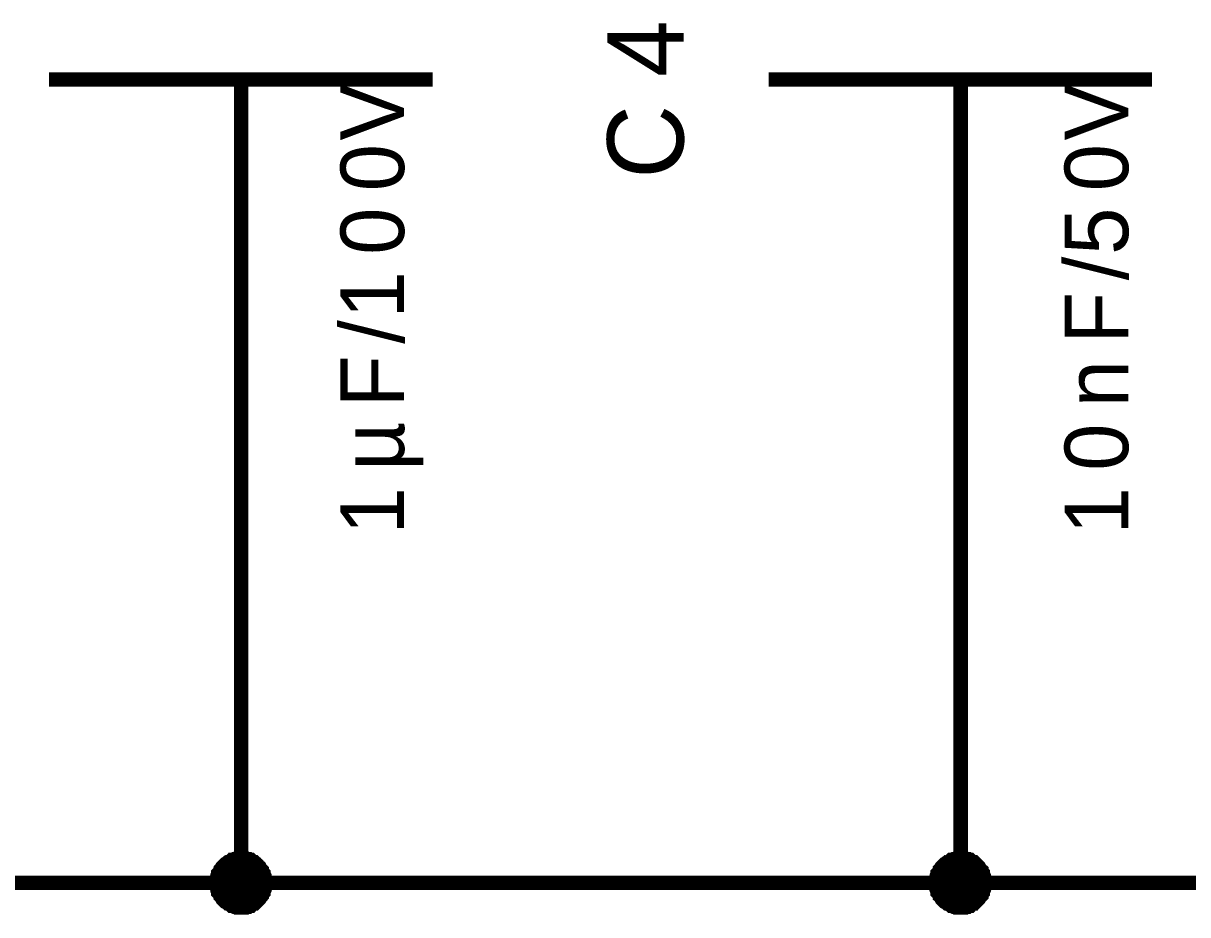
# Model space of a CAD drawing. Header units: millimetres. Extents: x 0 to 420, y 0 to 297.
# Drawn here: x 63.03 to 87.31, y 151.83 to 170.42 of the extents above; entities that cross this region are included whole.
import ezdxf

# ---------------------------------------------------------------- set-up
doc = ezdxf.new("R2010")
doc.units = ezdxf.units.MM
doc.layers.add('Sheet', color=255, linetype='Continuous')

msp = doc.modelspace()

# ---------------------------------------------------------------- linework, layer by layer
at = {"layer": 'Sheet'}
for points, const_width in [([(63.573, 169.248), (71.567, 169.248)], 0.3), ([(67.578, 169.248), (67.578, 166.235)], 0.3), ([(78.568, 169.248), (86.562, 169.248)], 0.3), ([(82.573, 169.248), (82.573, 166.235)], 0.3), ([(52.583, 166.235), (52.583, 152.491), (67.578, 152.491), (82.573, 152.491), (95.069, 152.491), (112.547, 152.491)], 0.3), ([(67.578, 166.235), (67.578, 152.491)], 0.3), ([(82.573, 166.235), (82.573, 152.491)], 0.3), ([(67.065, 152.491), (67.065, 152.524), (67.065, 152.54), (67.065, 152.573), (67.081, 152.59), (67.081, 152.623), (67.081, 152.64), (67.098, 152.673), (67.098, 152.689), (67.115, 152.706), (67.131, 152.739), (67.148, 152.756), (67.148, 152.772), (67.164, 152.789), (67.181, 152.822), (67.197, 152.838), (67.214, 152.855), (67.23, 152.872), (67.247, 152.888), (67.28, 152.905), (67.297, 152.921), (67.313, 152.921), (67.33, 152.938), (67.363, 152.954), (67.379, 152.971), (67.396, 152.971), (67.429, 152.987), (67.446, 152.987), (67.479, 152.987), (67.495, 153.004), (67.528, 153.004), (67.545, 153.004), (67.578, 153.004)], 0.3), ([(67.065, 152.491), (67.065, 152.524), (67.065, 152.54), (67.065, 152.573), (67.081, 152.59), (67.081, 152.623), (67.081, 152.64), (67.098, 152.673), (67.098, 152.689), (67.115, 152.706), (67.131, 152.739), (67.148, 152.756), (67.148, 152.772), (67.164, 152.789), (67.181, 152.822), (67.197, 152.838), (67.214, 152.855), (67.23, 152.872), (67.247, 152.888), (67.28, 152.905), (67.297, 152.921), (67.313, 152.921), (67.33, 152.938), (67.363, 152.954), (67.379, 152.971), (67.396, 152.971), (67.429, 152.987), (67.446, 152.987), (67.479, 152.987), (67.495, 153.004), (67.528, 153.004), (67.545, 153.004), (67.578, 153.004)], 0.3), ([(67.065, 152.491), (67.065, 152.524), (67.065, 152.54), (67.065, 152.573), (67.081, 152.59), (67.081, 152.623), (67.081, 152.64), (67.098, 152.673), (67.098, 152.689), (67.115, 152.706), (67.131, 152.739), (67.148, 152.756), (67.148, 152.772), (67.164, 152.789), (67.181, 152.822), (67.197, 152.838), (67.214, 152.855), (67.23, 152.872), (67.247, 152.888), (67.28, 152.905), (67.297, 152.921), (67.313, 152.921), (67.33, 152.938), (67.363, 152.954), (67.379, 152.971), (67.396, 152.971), (67.429, 152.987), (67.446, 152.987), (67.479, 152.987), (67.495, 153.004), (67.528, 153.004), (67.545, 153.004), (67.578, 153.004)], 0.3), ([(67.065, 152.491), (67.065, 152.524), (67.065, 152.54), (67.065, 152.573), (67.081, 152.59), (67.081, 152.623), (67.081, 152.64), (67.098, 152.673), (67.098, 152.689), (67.115, 152.706), (67.131, 152.739), (67.148, 152.756), (67.148, 152.772), (67.164, 152.789), (67.181, 152.822), (67.197, 152.838), (67.214, 152.855), (67.23, 152.872), (67.247, 152.888), (67.28, 152.905), (67.297, 152.921), (67.313, 152.921), (67.33, 152.938), (67.363, 152.954), (67.379, 152.971), (67.396, 152.971), (67.429, 152.987), (67.446, 152.987), (67.479, 152.987), (67.495, 153.004), (67.528, 153.004), (67.545, 153.004), (67.578, 153.004)], 0.3), ([(67.065, 152.491), (67.065, 152.524), (67.065, 152.54), (67.065, 152.573), (67.081, 152.59), (67.081, 152.623), (67.081, 152.64), (67.098, 152.673), (67.098, 152.689), (67.115, 152.706), (67.131, 152.739), (67.148, 152.756), (67.148, 152.772), (67.164, 152.789), (67.181, 152.822), (67.197, 152.838), (67.214, 152.855), (67.23, 152.872), (67.247, 152.888), (67.28, 152.905), (67.297, 152.921), (67.313, 152.921), (67.33, 152.938), (67.363, 152.954), (67.379, 152.971), (67.396, 152.971), (67.429, 152.987), (67.446, 152.987), (67.479, 152.987), (67.495, 153.004), (67.528, 153.004), (67.545, 153.004), (67.578, 153.004)], 0.0991), ([(67.065, 152.491), (67.065, 152.524), (67.065, 152.54), (67.065, 152.573), (67.081, 152.59), (67.081, 152.623), (67.081, 152.64), (67.098, 152.673), (67.098, 152.689), (67.115, 152.706), (67.131, 152.739), (67.148, 152.756), (67.148, 152.772), (67.164, 152.789), (67.181, 152.822), (67.197, 152.838), (67.214, 152.855), (67.23, 152.872), (67.247, 152.888), (67.28, 152.905), (67.297, 152.921), (67.313, 152.921), (67.33, 152.938), (67.363, 152.954), (67.379, 152.971), (67.396, 152.971), (67.429, 152.987), (67.446, 152.987), (67.479, 152.987), (67.495, 153.004), (67.528, 153.004), (67.545, 153.004), (67.578, 153.004)], 0.0991), ([(67.065, 152.491), (67.065, 152.524), (67.065, 152.54), (67.065, 152.573), (67.081, 152.59), (67.081, 152.623), (67.081, 152.64), (67.098, 152.673), (67.098, 152.689), (67.115, 152.706), (67.131, 152.739), (67.148, 152.756), (67.148, 152.772), (67.164, 152.789), (67.181, 152.822), (67.197, 152.838), (67.214, 152.855), (67.23, 152.872), (67.247, 152.888), (67.28, 152.905), (67.297, 152.921), (67.313, 152.921), (67.33, 152.938), (67.363, 152.954), (67.379, 152.971), (67.396, 152.971), (67.429, 152.987), (67.446, 152.987), (67.479, 152.987), (67.495, 153.004), (67.528, 153.004), (67.545, 153.004), (67.578, 153.004)], 0.0991), ([(67.065, 152.491), (67.065, 152.524), (67.065, 152.54), (67.065, 152.573), (67.081, 152.59), (67.081, 152.623), (67.081, 152.64), (67.098, 152.673), (67.098, 152.689), (67.115, 152.706), (67.131, 152.739), (67.148, 152.756), (67.148, 152.772), (67.164, 152.789), (67.181, 152.822), (67.197, 152.838), (67.214, 152.855), (67.23, 152.872), (67.247, 152.888), (67.28, 152.905), (67.297, 152.921), (67.313, 152.921), (67.33, 152.938), (67.363, 152.954), (67.379, 152.971), (67.396, 152.971), (67.429, 152.987), (67.446, 152.987), (67.479, 152.987), (67.495, 153.004), (67.528, 153.004), (67.545, 153.004), (67.578, 153.004)], 0.0991), ([(67.578, 153.004), (67.578, 153.004)], 0.3), ([(67.578, 153.004), (67.611, 153.004), (67.628, 153.004), (67.661, 153.004), (67.677, 152.987), (67.71, 152.987), (67.727, 152.987), (67.744, 152.971), (67.777, 152.971), (67.793, 152.954), (67.81, 152.938), (67.843, 152.921), (67.859, 152.921), (67.876, 152.905), (67.892, 152.888), (67.909, 152.872), (67.926, 152.855), (67.942, 152.838), (67.959, 152.822), (67.975, 152.789), (67.992, 152.772), (68.008, 152.756), (68.008, 152.739), (68.025, 152.706), (68.041, 152.689), (68.041, 152.673), (68.058, 152.64), (68.058, 152.623), (68.058, 152.59), (68.075, 152.573), (68.075, 152.54), (68.075, 152.524), (68.075, 152.491)], 0.3), ([(67.578, 153.004), (67.578, 153.004)], 0.3), ([(67.578, 153.004), (67.611, 153.004), (67.628, 153.004), (67.661, 153.004), (67.677, 152.987), (67.71, 152.987), (67.727, 152.987), (67.744, 152.971), (67.777, 152.971), (67.793, 152.954), (67.81, 152.938), (67.843, 152.921), (67.859, 152.921), (67.876, 152.905), (67.892, 152.888), (67.909, 152.872), (67.926, 152.855), (67.942, 152.838), (67.959, 152.822), (67.975, 152.789), (67.992, 152.772), (68.008, 152.756), (68.008, 152.739), (68.025, 152.706), (68.041, 152.689), (68.041, 152.673), (68.058, 152.64), (68.058, 152.623), (68.058, 152.59), (68.075, 152.573), (68.075, 152.54), (68.075, 152.524), (68.075, 152.491)], 0.3), ([(67.578, 153.004), (67.578, 153.004)], 0.3), ([(67.578, 153.004), (67.611, 153.004), (67.628, 153.004), (67.661, 153.004), (67.677, 152.987), (67.71, 152.987), (67.727, 152.987), (67.744, 152.971), (67.777, 152.971), (67.793, 152.954), (67.81, 152.938), (67.843, 152.921), (67.859, 152.921), (67.876, 152.905), (67.892, 152.888), (67.909, 152.872), (67.926, 152.855), (67.942, 152.838), (67.959, 152.822), (67.975, 152.789), (67.992, 152.772), (68.008, 152.756), (68.008, 152.739), (68.025, 152.706), (68.041, 152.689), (68.041, 152.673), (68.058, 152.64), (68.058, 152.623), (68.058, 152.59), (68.075, 152.573), (68.075, 152.54), (68.075, 152.524), (68.075, 152.491)], 0.3), ([(67.578, 153.004), (67.578, 153.004)], 0.3), ([(67.578, 153.004), (67.611, 153.004), (67.628, 153.004), (67.661, 153.004), (67.677, 152.987), (67.71, 152.987), (67.727, 152.987), (67.744, 152.971), (67.777, 152.971), (67.793, 152.954), (67.81, 152.938), (67.843, 152.921), (67.859, 152.921), (67.876, 152.905), (67.892, 152.888), (67.909, 152.872), (67.926, 152.855), (67.942, 152.838), (67.959, 152.822), (67.975, 152.789), (67.992, 152.772), (68.008, 152.756), (68.008, 152.739), (68.025, 152.706), (68.041, 152.689), (68.041, 152.673), (68.058, 152.64), (68.058, 152.623), (68.058, 152.59), (68.075, 152.573), (68.075, 152.54), (68.075, 152.524), (68.075, 152.491)], 0.3), ([(67.578, 153.004), (67.578, 153.004)], 0.0991), ([(67.578, 153.004), (67.611, 153.004), (67.628, 153.004), (67.661, 153.004), (67.677, 152.987), (67.71, 152.987), (67.727, 152.987), (67.744, 152.971), (67.777, 152.971), (67.793, 152.954), (67.81, 152.938), (67.843, 152.921), (67.859, 152.921), (67.876, 152.905), (67.892, 152.888), (67.909, 152.872), (67.926, 152.855), (67.942, 152.838), (67.959, 152.822), (67.975, 152.789), (67.992, 152.772), (68.008, 152.756), (68.008, 152.739), (68.025, 152.706), (68.041, 152.689), (68.041, 152.673), (68.058, 152.64), (68.058, 152.623), (68.058, 152.59), (68.075, 152.573), (68.075, 152.54), (68.075, 152.524), (68.075, 152.491)], 0.0991), ([(67.578, 153.004), (67.578, 153.004)], 0.0991), ([(67.578, 153.004), (67.611, 153.004), (67.628, 153.004), (67.661, 153.004), (67.677, 152.987), (67.71, 152.987), (67.727, 152.987), (67.744, 152.971), (67.777, 152.971), (67.793, 152.954), (67.81, 152.938), (67.843, 152.921), (67.859, 152.921), (67.876, 152.905), (67.892, 152.888), (67.909, 152.872), (67.926, 152.855), (67.942, 152.838), (67.959, 152.822), (67.975, 152.789), (67.992, 152.772), (68.008, 152.756), (68.008, 152.739), (68.025, 152.706), (68.041, 152.689), (68.041, 152.673), (68.058, 152.64), (68.058, 152.623), (68.058, 152.59), (68.075, 152.573), (68.075, 152.54), (68.075, 152.524), (68.075, 152.491)], 0.0991), ([(67.578, 153.004), (67.578, 153.004)], 0.0991), ([(67.578, 153.004), (67.611, 153.004), (67.628, 153.004), (67.661, 153.004), (67.677, 152.987), (67.71, 152.987), (67.727, 152.987), (67.744, 152.971), (67.777, 152.971), (67.793, 152.954), (67.81, 152.938), (67.843, 152.921), (67.859, 152.921), (67.876, 152.905), (67.892, 152.888), (67.909, 152.872), (67.926, 152.855), (67.942, 152.838), (67.959, 152.822), (67.975, 152.789), (67.992, 152.772), (68.008, 152.756), (68.008, 152.739), (68.025, 152.706), (68.041, 152.689), (68.041, 152.673), (68.058, 152.64), (68.058, 152.623), (68.058, 152.59), (68.075, 152.573), (68.075, 152.54), (68.075, 152.524), (68.075, 152.491)], 0.0991), ([(67.578, 153.004), (67.578, 153.004)], 0.0991), ([(67.578, 153.004), (67.611, 153.004), (67.628, 153.004), (67.661, 153.004), (67.677, 152.987), (67.71, 152.987), (67.727, 152.987), (67.744, 152.971), (67.777, 152.971), (67.793, 152.954), (67.81, 152.938), (67.843, 152.921), (67.859, 152.921), (67.876, 152.905), (67.892, 152.888), (67.909, 152.872), (67.926, 152.855), (67.942, 152.838), (67.959, 152.822), (67.975, 152.789), (67.992, 152.772), (68.008, 152.756), (68.008, 152.739), (68.025, 152.706), (68.041, 152.689), (68.041, 152.673), (68.058, 152.64), (68.058, 152.623), (68.058, 152.59), (68.075, 152.573), (68.075, 152.54), (68.075, 152.524), (68.075, 152.491)], 0.0991), ([(82.06, 152.491), (82.06, 152.524), (82.06, 152.54), (82.06, 152.573), (82.077, 152.59), (82.077, 152.623), (82.077, 152.64), (82.093, 152.673), (82.093, 152.689), (82.11, 152.706), (82.126, 152.739), (82.143, 152.756), (82.143, 152.772), (82.16, 152.789), (82.176, 152.822), (82.193, 152.838), (82.209, 152.855), (82.226, 152.872), (82.242, 152.888), (82.275, 152.905), (82.292, 152.921), (82.308, 152.921), (82.325, 152.938), (82.358, 152.954), (82.375, 152.971), (82.391, 152.971), (82.424, 152.987), (82.441, 152.987), (82.474, 152.987), (82.491, 153.004), (82.524, 153.004), (82.54, 153.004), (82.573, 153.004)], 0.3), ([(82.06, 152.491), (82.06, 152.524), (82.06, 152.54), (82.06, 152.573), (82.077, 152.59), (82.077, 152.623), (82.077, 152.64), (82.093, 152.673), (82.093, 152.689), (82.11, 152.706), (82.126, 152.739), (82.143, 152.756), (82.143, 152.772), (82.16, 152.789), (82.176, 152.822), (82.193, 152.838), (82.209, 152.855), (82.226, 152.872), (82.242, 152.888), (82.275, 152.905), (82.292, 152.921), (82.308, 152.921), (82.325, 152.938), (82.358, 152.954), (82.375, 152.971), (82.391, 152.971), (82.424, 152.987), (82.441, 152.987), (82.474, 152.987), (82.491, 153.004), (82.524, 153.004), (82.54, 153.004), (82.573, 153.004)], 0.3), ([(82.06, 152.491), (82.06, 152.524), (82.06, 152.54), (82.06, 152.573), (82.077, 152.59), (82.077, 152.623), (82.077, 152.64), (82.093, 152.673), (82.093, 152.689), (82.11, 152.706), (82.126, 152.739), (82.143, 152.756), (82.143, 152.772), (82.16, 152.789), (82.176, 152.822), (82.193, 152.838), (82.209, 152.855), (82.226, 152.872), (82.242, 152.888), (82.275, 152.905), (82.292, 152.921), (82.308, 152.921), (82.325, 152.938), (82.358, 152.954), (82.375, 152.971), (82.391, 152.971), (82.424, 152.987), (82.441, 152.987), (82.474, 152.987), (82.491, 153.004), (82.524, 153.004), (82.54, 153.004), (82.573, 153.004)], 0.3), ([(82.06, 152.491), (82.06, 152.524), (82.06, 152.54), (82.06, 152.573), (82.077, 152.59), (82.077, 152.623), (82.077, 152.64), (82.093, 152.673), (82.093, 152.689), (82.11, 152.706), (82.126, 152.739), (82.143, 152.756), (82.143, 152.772), (82.16, 152.789), (82.176, 152.822), (82.193, 152.838), (82.209, 152.855), (82.226, 152.872), (82.242, 152.888), (82.275, 152.905), (82.292, 152.921), (82.308, 152.921), (82.325, 152.938), (82.358, 152.954), (82.375, 152.971), (82.391, 152.971), (82.424, 152.987), (82.441, 152.987), (82.474, 152.987), (82.491, 153.004), (82.524, 153.004), (82.54, 153.004), (82.573, 153.004)], 0.3), ([(82.06, 152.491), (82.06, 152.524), (82.06, 152.54), (82.06, 152.573), (82.077, 152.59), (82.077, 152.623), (82.077, 152.64), (82.093, 152.673), (82.093, 152.689), (82.11, 152.706), (82.126, 152.739), (82.143, 152.756), (82.143, 152.772), (82.16, 152.789), (82.176, 152.822), (82.193, 152.838), (82.209, 152.855), (82.226, 152.872), (82.242, 152.888), (82.275, 152.905), (82.292, 152.921), (82.308, 152.921), (82.325, 152.938), (82.358, 152.954), (82.375, 152.971), (82.391, 152.971), (82.424, 152.987), (82.441, 152.987), (82.474, 152.987), (82.491, 153.004), (82.524, 153.004), (82.54, 153.004), (82.573, 153.004)], 0.0991), ([(82.06, 152.491), (82.06, 152.524), (82.06, 152.54), (82.06, 152.573), (82.077, 152.59), (82.077, 152.623), (82.077, 152.64), (82.093, 152.673), (82.093, 152.689), (82.11, 152.706), (82.126, 152.739), (82.143, 152.756), (82.143, 152.772), (82.16, 152.789), (82.176, 152.822), (82.193, 152.838), (82.209, 152.855), (82.226, 152.872), (82.242, 152.888), (82.275, 152.905), (82.292, 152.921), (82.308, 152.921), (82.325, 152.938), (82.358, 152.954), (82.375, 152.971), (82.391, 152.971), (82.424, 152.987), (82.441, 152.987), (82.474, 152.987), (82.491, 153.004), (82.524, 153.004), (82.54, 153.004), (82.573, 153.004)], 0.0991), ([(82.06, 152.491), (82.06, 152.524), (82.06, 152.54), (82.06, 152.573), (82.077, 152.59), (82.077, 152.623), (82.077, 152.64), (82.093, 152.673), (82.093, 152.689), (82.11, 152.706), (82.126, 152.739), (82.143, 152.756), (82.143, 152.772), (82.16, 152.789), (82.176, 152.822), (82.193, 152.838), (82.209, 152.855), (82.226, 152.872), (82.242, 152.888), (82.275, 152.905), (82.292, 152.921), (82.308, 152.921), (82.325, 152.938), (82.358, 152.954), (82.375, 152.971), (82.391, 152.971), (82.424, 152.987), (82.441, 152.987), (82.474, 152.987), (82.491, 153.004), (82.524, 153.004), (82.54, 153.004), (82.573, 153.004)], 0.0991), ([(82.06, 152.491), (82.06, 152.524), (82.06, 152.54), (82.06, 152.573), (82.077, 152.59), (82.077, 152.623), (82.077, 152.64), (82.093, 152.673), (82.093, 152.689), (82.11, 152.706), (82.126, 152.739), (82.143, 152.756), (82.143, 152.772), (82.16, 152.789), (82.176, 152.822), (82.193, 152.838), (82.209, 152.855), (82.226, 152.872), (82.242, 152.888), (82.275, 152.905), (82.292, 152.921), (82.308, 152.921), (82.325, 152.938), (82.358, 152.954), (82.375, 152.971), (82.391, 152.971), (82.424, 152.987), (82.441, 152.987), (82.474, 152.987), (82.491, 153.004), (82.524, 153.004), (82.54, 153.004), (82.573, 153.004)], 0.0991), ([(82.573, 153.004), (82.573, 153.004)], 0.3), ([(82.573, 153.004), (82.606, 153.004), (82.623, 153.004), (82.656, 153.004), (82.673, 152.987), (82.706, 152.987), (82.722, 152.987), (82.739, 152.971), (82.772, 152.971), (82.788, 152.954), (82.805, 152.938), (82.838, 152.921), (82.855, 152.921), (82.871, 152.905), (82.888, 152.888), (82.904, 152.872), (82.921, 152.855), (82.937, 152.838), (82.954, 152.822), (82.971, 152.789), (82.987, 152.772), (83.004, 152.756), (83.004, 152.739), (83.02, 152.706), (83.037, 152.689), (83.037, 152.673), (83.053, 152.64), (83.053, 152.623), (83.053, 152.59), (83.07, 152.573), (83.07, 152.54), (83.07, 152.524), (83.07, 152.491)], 0.3), ([(82.573, 153.004), (82.573, 153.004)], 0.3), ([(82.573, 153.004), (82.606, 153.004), (82.623, 153.004), (82.656, 153.004), (82.673, 152.987), (82.706, 152.987), (82.722, 152.987), (82.739, 152.971), (82.772, 152.971), (82.788, 152.954), (82.805, 152.938), (82.838, 152.921), (82.855, 152.921), (82.871, 152.905), (82.888, 152.888), (82.904, 152.872), (82.921, 152.855), (82.937, 152.838), (82.954, 152.822), (82.971, 152.789), (82.987, 152.772), (83.004, 152.756), (83.004, 152.739), (83.02, 152.706), (83.037, 152.689), (83.037, 152.673), (83.053, 152.64), (83.053, 152.623), (83.053, 152.59), (83.07, 152.573), (83.07, 152.54), (83.07, 152.524), (83.07, 152.491)], 0.3), ([(82.573, 153.004), (82.573, 153.004)], 0.3), ([(82.573, 153.004), (82.606, 153.004), (82.623, 153.004), (82.656, 153.004), (82.673, 152.987), (82.706, 152.987), (82.722, 152.987), (82.739, 152.971), (82.772, 152.971), (82.788, 152.954), (82.805, 152.938), (82.838, 152.921), (82.855, 152.921), (82.871, 152.905), (82.888, 152.888), (82.904, 152.872), (82.921, 152.855), (82.937, 152.838), (82.954, 152.822), (82.971, 152.789), (82.987, 152.772), (83.004, 152.756), (83.004, 152.739), (83.02, 152.706), (83.037, 152.689), (83.037, 152.673), (83.053, 152.64), (83.053, 152.623), (83.053, 152.59), (83.07, 152.573), (83.07, 152.54), (83.07, 152.524), (83.07, 152.491)], 0.3), ([(82.573, 153.004), (82.573, 153.004)], 0.3), ([(82.573, 153.004), (82.606, 153.004), (82.623, 153.004), (82.656, 153.004), (82.673, 152.987), (82.706, 152.987), (82.722, 152.987), (82.739, 152.971), (82.772, 152.971), (82.788, 152.954), (82.805, 152.938), (82.838, 152.921), (82.855, 152.921), (82.871, 152.905), (82.888, 152.888), (82.904, 152.872), (82.921, 152.855), (82.937, 152.838), (82.954, 152.822), (82.971, 152.789), (82.987, 152.772), (83.004, 152.756), (83.004, 152.739), (83.02, 152.706), (83.037, 152.689), (83.037, 152.673), (83.053, 152.64), (83.053, 152.623), (83.053, 152.59), (83.07, 152.573), (83.07, 152.54), (83.07, 152.524), (83.07, 152.491)], 0.3), ([(82.573, 153.004), (82.573, 153.004)], 0.0991), ([(82.573, 153.004), (82.606, 153.004), (82.623, 153.004), (82.656, 153.004), (82.673, 152.987), (82.706, 152.987), (82.722, 152.987), (82.739, 152.971), (82.772, 152.971), (82.788, 152.954), (82.805, 152.938), (82.838, 152.921), (82.855, 152.921), (82.871, 152.905), (82.888, 152.888), (82.904, 152.872), (82.921, 152.855), (82.937, 152.838), (82.954, 152.822), (82.971, 152.789), (82.987, 152.772), (83.004, 152.756), (83.004, 152.739), (83.02, 152.706), (83.037, 152.689), (83.037, 152.673), (83.053, 152.64), (83.053, 152.623), (83.053, 152.59), (83.07, 152.573), (83.07, 152.54), (83.07, 152.524), (83.07, 152.491)], 0.0991), ([(82.573, 153.004), (82.573, 153.004)], 0.0991), ([(82.573, 153.004), (82.606, 153.004), (82.623, 153.004), (82.656, 153.004), (82.673, 152.987), (82.706, 152.987), (82.722, 152.987), (82.739, 152.971), (82.772, 152.971), (82.788, 152.954), (82.805, 152.938), (82.838, 152.921), (82.855, 152.921), (82.871, 152.905), (82.888, 152.888), (82.904, 152.872), (82.921, 152.855), (82.937, 152.838), (82.954, 152.822), (82.971, 152.789), (82.987, 152.772), (83.004, 152.756), (83.004, 152.739), (83.02, 152.706), (83.037, 152.689), (83.037, 152.673), (83.053, 152.64), (83.053, 152.623), (83.053, 152.59), (83.07, 152.573), (83.07, 152.54), (83.07, 152.524), (83.07, 152.491)], 0.0991), ([(82.573, 153.004), (82.573, 153.004)], 0.0991), ([(82.573, 153.004), (82.606, 153.004), (82.623, 153.004), (82.656, 153.004), (82.673, 152.987), (82.706, 152.987), (82.722, 152.987), (82.739, 152.971), (82.772, 152.971), (82.788, 152.954), (82.805, 152.938), (82.838, 152.921), (82.855, 152.921), (82.871, 152.905), (82.888, 152.888), (82.904, 152.872), (82.921, 152.855), (82.937, 152.838), (82.954, 152.822), (82.971, 152.789), (82.987, 152.772), (83.004, 152.756), (83.004, 152.739), (83.02, 152.706), (83.037, 152.689), (83.037, 152.673), (83.053, 152.64), (83.053, 152.623), (83.053, 152.59), (83.07, 152.573), (83.07, 152.54), (83.07, 152.524), (83.07, 152.491)], 0.0991), ([(82.573, 153.004), (82.573, 153.004)], 0.0991), ([(82.573, 153.004), (82.606, 153.004), (82.623, 153.004), (82.656, 153.004), (82.673, 152.987), (82.706, 152.987), (82.722, 152.987), (82.739, 152.971), (82.772, 152.971), (82.788, 152.954), (82.805, 152.938), (82.838, 152.921), (82.855, 152.921), (82.871, 152.905), (82.888, 152.888), (82.904, 152.872), (82.921, 152.855), (82.937, 152.838), (82.954, 152.822), (82.971, 152.789), (82.987, 152.772), (83.004, 152.756), (83.004, 152.739), (83.02, 152.706), (83.037, 152.689), (83.037, 152.673), (83.053, 152.64), (83.053, 152.623), (83.053, 152.59), (83.07, 152.573), (83.07, 152.54), (83.07, 152.524), (83.07, 152.491)], 0.0991), ([(67.578, 151.977), (67.545, 151.977), (67.528, 151.977), (67.495, 151.977), (67.479, 151.994), (67.446, 151.994), (67.429, 151.994), (67.396, 152.01), (67.379, 152.01), (67.363, 152.027), (67.33, 152.044), (67.313, 152.06), (67.297, 152.06), (67.28, 152.077), (67.247, 152.093), (67.23, 152.11), (67.214, 152.126), (67.197, 152.143), (67.181, 152.16), (67.164, 152.193), (67.148, 152.209), (67.148, 152.226), (67.131, 152.242), (67.115, 152.275), (67.098, 152.292), (67.098, 152.309), (67.081, 152.342), (67.081, 152.358), (67.081, 152.391), (67.065, 152.408), (67.065, 152.441), (67.065, 152.458), (67.065, 152.491)], 0.3), ([(67.065, 152.491), (67.065, 152.491)], 0.3), ([(67.578, 151.977), (67.545, 151.977), (67.528, 151.977), (67.495, 151.977), (67.479, 151.994), (67.446, 151.994), (67.429, 151.994), (67.396, 152.01), (67.379, 152.01), (67.363, 152.027), (67.33, 152.044), (67.313, 152.06), (67.297, 152.06), (67.28, 152.077), (67.247, 152.093), (67.23, 152.11), (67.214, 152.126), (67.197, 152.143), (67.181, 152.16), (67.164, 152.193), (67.148, 152.209), (67.148, 152.226), (67.131, 152.242), (67.115, 152.275), (67.098, 152.292), (67.098, 152.309), (67.081, 152.342), (67.081, 152.358), (67.081, 152.391), (67.065, 152.408), (67.065, 152.441), (67.065, 152.458), (67.065, 152.491)], 0.3), ([(67.065, 152.491), (67.065, 152.491)], 0.3), ([(67.578, 151.977), (67.545, 151.977), (67.528, 151.977), (67.495, 151.977), (67.479, 151.994), (67.446, 151.994), (67.429, 151.994), (67.396, 152.01), (67.379, 152.01), (67.363, 152.027), (67.33, 152.044), (67.313, 152.06), (67.297, 152.06), (67.28, 152.077), (67.247, 152.093), (67.23, 152.11), (67.214, 152.126), (67.197, 152.143), (67.181, 152.16), (67.164, 152.193), (67.148, 152.209), (67.148, 152.226), (67.131, 152.242), (67.115, 152.275), (67.098, 152.292), (67.098, 152.309), (67.081, 152.342), (67.081, 152.358), (67.081, 152.391), (67.065, 152.408), (67.065, 152.441), (67.065, 152.458), (67.065, 152.491)], 0.3), ([(67.065, 152.491), (67.065, 152.491)], 0.3), ([(67.578, 151.977), (67.545, 151.977), (67.528, 151.977), (67.495, 151.977), (67.479, 151.994), (67.446, 151.994), (67.429, 151.994), (67.396, 152.01), (67.379, 152.01), (67.363, 152.027), (67.33, 152.044), (67.313, 152.06), (67.297, 152.06), (67.28, 152.077), (67.247, 152.093), (67.23, 152.11), (67.214, 152.126), (67.197, 152.143), (67.181, 152.16), (67.164, 152.193), (67.148, 152.209), (67.148, 152.226), (67.131, 152.242), (67.115, 152.275), (67.098, 152.292), (67.098, 152.309), (67.081, 152.342), (67.081, 152.358), (67.081, 152.391), (67.065, 152.408), (67.065, 152.441), (67.065, 152.458), (67.065, 152.491)], 0.3), ([(67.065, 152.491), (67.065, 152.491)], 0.3), ([(67.578, 151.977), (67.545, 151.977), (67.528, 151.977), (67.495, 151.977), (67.479, 151.994), (67.446, 151.994), (67.429, 151.994), (67.396, 152.01), (67.379, 152.01), (67.363, 152.027), (67.33, 152.044), (67.313, 152.06), (67.297, 152.06), (67.28, 152.077), (67.247, 152.093), (67.23, 152.11), (67.214, 152.126), (67.197, 152.143), (67.181, 152.16), (67.164, 152.193), (67.148, 152.209), (67.148, 152.226), (67.131, 152.242), (67.115, 152.275), (67.098, 152.292), (67.098, 152.309), (67.081, 152.342), (67.081, 152.358), (67.081, 152.391), (67.065, 152.408), (67.065, 152.441), (67.065, 152.458), (67.065, 152.491)], 0.0991), ([(67.065, 152.491), (67.065, 152.491)], 0.0991), ([(67.578, 151.977), (67.545, 151.977), (67.528, 151.977), (67.495, 151.977), (67.479, 151.994), (67.446, 151.994), (67.429, 151.994), (67.396, 152.01), (67.379, 152.01), (67.363, 152.027), (67.33, 152.044), (67.313, 152.06), (67.297, 152.06), (67.28, 152.077), (67.247, 152.093), (67.23, 152.11), (67.214, 152.126), (67.197, 152.143), (67.181, 152.16), (67.164, 152.193), (67.148, 152.209), (67.148, 152.226), (67.131, 152.242), (67.115, 152.275), (67.098, 152.292), (67.098, 152.309), (67.081, 152.342), (67.081, 152.358), (67.081, 152.391), (67.065, 152.408), (67.065, 152.441), (67.065, 152.458), (67.065, 152.491)], 0.0991), ([(67.065, 152.491), (67.065, 152.491)], 0.0991), ([(67.578, 151.977), (67.545, 151.977), (67.528, 151.977), (67.495, 151.977), (67.479, 151.994), (67.446, 151.994), (67.429, 151.994), (67.396, 152.01), (67.379, 152.01), (67.363, 152.027), (67.33, 152.044), (67.313, 152.06), (67.297, 152.06), (67.28, 152.077), (67.247, 152.093), (67.23, 152.11), (67.214, 152.126), (67.197, 152.143), (67.181, 152.16), (67.164, 152.193), (67.148, 152.209), (67.148, 152.226), (67.131, 152.242), (67.115, 152.275), (67.098, 152.292), (67.098, 152.309), (67.081, 152.342), (67.081, 152.358), (67.081, 152.391), (67.065, 152.408), (67.065, 152.441), (67.065, 152.458), (67.065, 152.491)], 0.0991), ([(67.065, 152.491), (67.065, 152.491)], 0.0991), ([(67.578, 151.977), (67.545, 151.977), (67.528, 151.977), (67.495, 151.977), (67.479, 151.994), (67.446, 151.994), (67.429, 151.994), (67.396, 152.01), (67.379, 152.01), (67.363, 152.027), (67.33, 152.044), (67.313, 152.06), (67.297, 152.06), (67.28, 152.077), (67.247, 152.093), (67.23, 152.11), (67.214, 152.126), (67.197, 152.143), (67.181, 152.16), (67.164, 152.193), (67.148, 152.209), (67.148, 152.226), (67.131, 152.242), (67.115, 152.275), (67.098, 152.292), (67.098, 152.309), (67.081, 152.342), (67.081, 152.358), (67.081, 152.391), (67.065, 152.408), (67.065, 152.441), (67.065, 152.458), (67.065, 152.491)], 0.0991), ([(67.065, 152.491), (67.065, 152.491)], 0.0991), ([(68.075, 152.491), (68.075, 152.458), (68.075, 152.441), (68.075, 152.408), (68.058, 152.391), (68.058, 152.358), (68.058, 152.342), (68.041, 152.309), (68.041, 152.292), (68.025, 152.275), (68.008, 152.242), (68.008, 152.226), (67.992, 152.209), (67.975, 152.193), (67.959, 152.16), (67.942, 152.143), (67.926, 152.126), (67.909, 152.11), (67.892, 152.093), (67.876, 152.077), (67.859, 152.06), (67.843, 152.06), (67.81, 152.044), (67.793, 152.027), (67.777, 152.01), (67.744, 152.01), (67.727, 151.994), (67.71, 151.994), (67.677, 151.994), (67.661, 151.977), (67.628, 151.977), (67.611, 151.977), (67.578, 151.977)], 0.3), ([(68.075, 152.491), (68.075, 152.458), (68.075, 152.441), (68.075, 152.408), (68.058, 152.391), (68.058, 152.358), (68.058, 152.342), (68.041, 152.309), (68.041, 152.292), (68.025, 152.275), (68.008, 152.242), (68.008, 152.226), (67.992, 152.209), (67.975, 152.193), (67.959, 152.16), (67.942, 152.143), (67.926, 152.126), (67.909, 152.11), (67.892, 152.093), (67.876, 152.077), (67.859, 152.06), (67.843, 152.06), (67.81, 152.044), (67.793, 152.027), (67.777, 152.01), (67.744, 152.01), (67.727, 151.994), (67.71, 151.994), (67.677, 151.994), (67.661, 151.977), (67.628, 151.977), (67.611, 151.977), (67.578, 151.977)], 0.3), ([(68.075, 152.491), (68.075, 152.458), (68.075, 152.441), (68.075, 152.408), (68.058, 152.391), (68.058, 152.358), (68.058, 152.342), (68.041, 152.309), (68.041, 152.292), (68.025, 152.275), (68.008, 152.242), (68.008, 152.226), (67.992, 152.209), (67.975, 152.193), (67.959, 152.16), (67.942, 152.143), (67.926, 152.126), (67.909, 152.11), (67.892, 152.093), (67.876, 152.077), (67.859, 152.06), (67.843, 152.06), (67.81, 152.044), (67.793, 152.027), (67.777, 152.01), (67.744, 152.01), (67.727, 151.994), (67.71, 151.994), (67.677, 151.994), (67.661, 151.977), (67.628, 151.977), (67.611, 151.977), (67.578, 151.977)], 0.3), ([(68.075, 152.491), (68.075, 152.458), (68.075, 152.441), (68.075, 152.408), (68.058, 152.391), (68.058, 152.358), (68.058, 152.342), (68.041, 152.309), (68.041, 152.292), (68.025, 152.275), (68.008, 152.242), (68.008, 152.226), (67.992, 152.209), (67.975, 152.193), (67.959, 152.16), (67.942, 152.143), (67.926, 152.126), (67.909, 152.11), (67.892, 152.093), (67.876, 152.077), (67.859, 152.06), (67.843, 152.06), (67.81, 152.044), (67.793, 152.027), (67.777, 152.01), (67.744, 152.01), (67.727, 151.994), (67.71, 151.994), (67.677, 151.994), (67.661, 151.977), (67.628, 151.977), (67.611, 151.977), (67.578, 151.977)], 0.3), ([(68.075, 152.491), (68.075, 152.458), (68.075, 152.441), (68.075, 152.408), (68.058, 152.391), (68.058, 152.358), (68.058, 152.342), (68.041, 152.309), (68.041, 152.292), (68.025, 152.275), (68.008, 152.242), (68.008, 152.226), (67.992, 152.209), (67.975, 152.193), (67.959, 152.16), (67.942, 152.143), (67.926, 152.126), (67.909, 152.11), (67.892, 152.093), (67.876, 152.077), (67.859, 152.06), (67.843, 152.06), (67.81, 152.044), (67.793, 152.027), (67.777, 152.01), (67.744, 152.01), (67.727, 151.994), (67.71, 151.994), (67.677, 151.994), (67.661, 151.977), (67.628, 151.977), (67.611, 151.977), (67.578, 151.977)], 0.0991), ([(68.075, 152.491), (68.075, 152.458), (68.075, 152.441), (68.075, 152.408), (68.058, 152.391), (68.058, 152.358), (68.058, 152.342), (68.041, 152.309), (68.041, 152.292), (68.025, 152.275), (68.008, 152.242), (68.008, 152.226), (67.992, 152.209), (67.975, 152.193), (67.959, 152.16), (67.942, 152.143), (67.926, 152.126), (67.909, 152.11), (67.892, 152.093), (67.876, 152.077), (67.859, 152.06), (67.843, 152.06), (67.81, 152.044), (67.793, 152.027), (67.777, 152.01), (67.744, 152.01), (67.727, 151.994), (67.71, 151.994), (67.677, 151.994), (67.661, 151.977), (67.628, 151.977), (67.611, 151.977), (67.578, 151.977)], 0.0991), ([(68.075, 152.491), (68.075, 152.458), (68.075, 152.441), (68.075, 152.408), (68.058, 152.391), (68.058, 152.358), (68.058, 152.342), (68.041, 152.309), (68.041, 152.292), (68.025, 152.275), (68.008, 152.242), (68.008, 152.226), (67.992, 152.209), (67.975, 152.193), (67.959, 152.16), (67.942, 152.143), (67.926, 152.126), (67.909, 152.11), (67.892, 152.093), (67.876, 152.077), (67.859, 152.06), (67.843, 152.06), (67.81, 152.044), (67.793, 152.027), (67.777, 152.01), (67.744, 152.01), (67.727, 151.994), (67.71, 151.994), (67.677, 151.994), (67.661, 151.977), (67.628, 151.977), (67.611, 151.977), (67.578, 151.977)], 0.0991), ([(68.075, 152.491), (68.075, 152.458), (68.075, 152.441), (68.075, 152.408), (68.058, 152.391), (68.058, 152.358), (68.058, 152.342), (68.041, 152.309), (68.041, 152.292), (68.025, 152.275), (68.008, 152.242), (68.008, 152.226), (67.992, 152.209), (67.975, 152.193), (67.959, 152.16), (67.942, 152.143), (67.926, 152.126), (67.909, 152.11), (67.892, 152.093), (67.876, 152.077), (67.859, 152.06), (67.843, 152.06), (67.81, 152.044), (67.793, 152.027), (67.777, 152.01), (67.744, 152.01), (67.727, 151.994), (67.71, 151.994), (67.677, 151.994), (67.661, 151.977), (67.628, 151.977), (67.611, 151.977), (67.578, 151.977)], 0.0991), ([(68.075, 152.491), (68.075, 152.491), (68.075, 152.491), (68.075, 152.491), (68.075, 152.491), (68.075, 152.491), (68.075, 152.491), (68.075, 152.491), (68.075, 152.491), (68.075, 152.491), (68.075, 152.491), (68.075, 152.491), (68.075, 152.491), (68.075, 152.491), (68.075, 152.491), (68.075, 152.491), (68.075, 152.491), (68.075, 152.491), (68.075, 152.491), (68.075, 152.491), (68.075, 152.491), (68.075, 152.491), (68.075, 152.491), (68.075, 152.491), (68.075, 152.491), (68.075, 152.491), (68.075, 152.491), (68.075, 152.491), (68.075, 152.491), (68.075, 152.491), (68.075, 152.491), (68.075, 152.491), (68.075, 152.491)], 0.3), ([(68.075, 152.491), (68.075, 152.491)], 0.3), ([(68.075, 152.491), (68.075, 152.491), (68.075, 152.491), (68.075, 152.491), (68.075, 152.491), (68.075, 152.491), (68.075, 152.491), (68.075, 152.491), (68.075, 152.491), (68.075, 152.491), (68.075, 152.491), (68.075, 152.491), (68.075, 152.491), (68.075, 152.491), (68.075, 152.491), (68.075, 152.491), (68.075, 152.491), (68.075, 152.491), (68.075, 152.491), (68.075, 152.491), (68.075, 152.491), (68.075, 152.491), (68.075, 152.491), (68.075, 152.491), (68.075, 152.491), (68.075, 152.491), (68.075, 152.491), (68.075, 152.491), (68.075, 152.491), (68.075, 152.491), (68.075, 152.491), (68.075, 152.491), (68.075, 152.491)], 0.3), ([(68.075, 152.491), (68.075, 152.491)], 0.3), ([(68.075, 152.491), (68.075, 152.491), (68.075, 152.491), (68.075, 152.491), (68.075, 152.491), (68.075, 152.491), (68.075, 152.491), (68.075, 152.491), (68.075, 152.491), (68.075, 152.491), (68.075, 152.491), (68.075, 152.491), (68.075, 152.491), (68.075, 152.491), (68.075, 152.491), (68.075, 152.491), (68.075, 152.491), (68.075, 152.491), (68.075, 152.491), (68.075, 152.491), (68.075, 152.491), (68.075, 152.491), (68.075, 152.491), (68.075, 152.491), (68.075, 152.491), (68.075, 152.491), (68.075, 152.491), (68.075, 152.491), (68.075, 152.491), (68.075, 152.491), (68.075, 152.491), (68.075, 152.491), (68.075, 152.491)], 0.3), ([(68.075, 152.491), (68.075, 152.491)], 0.3), ([(68.075, 152.491), (68.075, 152.491), (68.075, 152.491), (68.075, 152.491), (68.075, 152.491), (68.075, 152.491), (68.075, 152.491), (68.075, 152.491), (68.075, 152.491), (68.075, 152.491), (68.075, 152.491), (68.075, 152.491), (68.075, 152.491), (68.075, 152.491), (68.075, 152.491), (68.075, 152.491), (68.075, 152.491), (68.075, 152.491), (68.075, 152.491), (68.075, 152.491), (68.075, 152.491), (68.075, 152.491), (68.075, 152.491), (68.075, 152.491), (68.075, 152.491), (68.075, 152.491), (68.075, 152.491), (68.075, 152.491), (68.075, 152.491), (68.075, 152.491), (68.075, 152.491), (68.075, 152.491), (68.075, 152.491)], 0.3), ([(68.075, 152.491), (68.075, 152.491)], 0.3), ([(68.075, 152.491), (68.075, 152.491), (68.075, 152.491), (68.075, 152.491), (68.075, 152.491), (68.075, 152.491), (68.075, 152.491), (68.075, 152.491), (68.075, 152.491), (68.075, 152.491), (68.075, 152.491), (68.075, 152.491), (68.075, 152.491), (68.075, 152.491), (68.075, 152.491), (68.075, 152.491), (68.075, 152.491), (68.075, 152.491), (68.075, 152.491), (68.075, 152.491), (68.075, 152.491), (68.075, 152.491), (68.075, 152.491), (68.075, 152.491), (68.075, 152.491), (68.075, 152.491), (68.075, 152.491), (68.075, 152.491), (68.075, 152.491), (68.075, 152.491), (68.075, 152.491), (68.075, 152.491), (68.075, 152.491)], 0.0991), ([(68.075, 152.491), (68.075, 152.491)], 0.0991), ([(68.075, 152.491), (68.075, 152.491), (68.075, 152.491), (68.075, 152.491), (68.075, 152.491), (68.075, 152.491), (68.075, 152.491), (68.075, 152.491), (68.075, 152.491), (68.075, 152.491), (68.075, 152.491), (68.075, 152.491), (68.075, 152.491), (68.075, 152.491), (68.075, 152.491), (68.075, 152.491), (68.075, 152.491), (68.075, 152.491), (68.075, 152.491), (68.075, 152.491), (68.075, 152.491), (68.075, 152.491), (68.075, 152.491), (68.075, 152.491), (68.075, 152.491), (68.075, 152.491), (68.075, 152.491), (68.075, 152.491), (68.075, 152.491), (68.075, 152.491), (68.075, 152.491), (68.075, 152.491), (68.075, 152.491)], 0.0991), ([(68.075, 152.491), (68.075, 152.491)], 0.0991), ([(68.075, 152.491), (68.075, 152.491), (68.075, 152.491), (68.075, 152.491), (68.075, 152.491), (68.075, 152.491), (68.075, 152.491), (68.075, 152.491), (68.075, 152.491), (68.075, 152.491), (68.075, 152.491), (68.075, 152.491), (68.075, 152.491), (68.075, 152.491), (68.075, 152.491), (68.075, 152.491), (68.075, 152.491), (68.075, 152.491), (68.075, 152.491), (68.075, 152.491), (68.075, 152.491), (68.075, 152.491), (68.075, 152.491), (68.075, 152.491), (68.075, 152.491), (68.075, 152.491), (68.075, 152.491), (68.075, 152.491), (68.075, 152.491), (68.075, 152.491), (68.075, 152.491), (68.075, 152.491), (68.075, 152.491)], 0.0991), ([(68.075, 152.491), (68.075, 152.491)], 0.0991), ([(68.075, 152.491), (68.075, 152.491), (68.075, 152.491), (68.075, 152.491), (68.075, 152.491), (68.075, 152.491), (68.075, 152.491), (68.075, 152.491), (68.075, 152.491), (68.075, 152.491), (68.075, 152.491), (68.075, 152.491), (68.075, 152.491), (68.075, 152.491), (68.075, 152.491), (68.075, 152.491), (68.075, 152.491), (68.075, 152.491), (68.075, 152.491), (68.075, 152.491), (68.075, 152.491), (68.075, 152.491), (68.075, 152.491), (68.075, 152.491), (68.075, 152.491), (68.075, 152.491), (68.075, 152.491), (68.075, 152.491), (68.075, 152.491), (68.075, 152.491), (68.075, 152.491), (68.075, 152.491), (68.075, 152.491)], 0.0991), ([(68.075, 152.491), (68.075, 152.491)], 0.0991), ([(82.573, 151.977), (82.54, 151.977), (82.524, 151.977), (82.491, 151.977), (82.474, 151.994), (82.441, 151.994), (82.424, 151.994), (82.391, 152.01), (82.375, 152.01), (82.358, 152.027), (82.325, 152.044), (82.308, 152.06), (82.292, 152.06), (82.275, 152.077), (82.242, 152.093), (82.226, 152.11), (82.209, 152.126), (82.193, 152.143), (82.176, 152.16), (82.16, 152.193), (82.143, 152.209), (82.143, 152.226), (82.126, 152.242), (82.11, 152.275), (82.093, 152.292), (82.093, 152.309), (82.077, 152.342), (82.077, 152.358), (82.077, 152.391), (82.06, 152.408), (82.06, 152.441), (82.06, 152.458), (82.06, 152.491)], 0.3), ([(82.06, 152.491), (82.06, 152.491)], 0.3), ([(82.573, 151.977), (82.54, 151.977), (82.524, 151.977), (82.491, 151.977), (82.474, 151.994), (82.441, 151.994), (82.424, 151.994), (82.391, 152.01), (82.375, 152.01), (82.358, 152.027), (82.325, 152.044), (82.308, 152.06), (82.292, 152.06), (82.275, 152.077), (82.242, 152.093), (82.226, 152.11), (82.209, 152.126), (82.193, 152.143), (82.176, 152.16), (82.16, 152.193), (82.143, 152.209), (82.143, 152.226), (82.126, 152.242), (82.11, 152.275), (82.093, 152.292), (82.093, 152.309), (82.077, 152.342), (82.077, 152.358), (82.077, 152.391), (82.06, 152.408), (82.06, 152.441), (82.06, 152.458), (82.06, 152.491)], 0.3), ([(82.06, 152.491), (82.06, 152.491)], 0.3), ([(82.573, 151.977), (82.54, 151.977), (82.524, 151.977), (82.491, 151.977), (82.474, 151.994), (82.441, 151.994), (82.424, 151.994), (82.391, 152.01), (82.375, 152.01), (82.358, 152.027), (82.325, 152.044), (82.308, 152.06), (82.292, 152.06), (82.275, 152.077), (82.242, 152.093), (82.226, 152.11), (82.209, 152.126), (82.193, 152.143), (82.176, 152.16), (82.16, 152.193), (82.143, 152.209), (82.143, 152.226), (82.126, 152.242), (82.11, 152.275), (82.093, 152.292), (82.093, 152.309), (82.077, 152.342), (82.077, 152.358), (82.077, 152.391), (82.06, 152.408), (82.06, 152.441), (82.06, 152.458), (82.06, 152.491)], 0.3), ([(82.06, 152.491), (82.06, 152.491)], 0.3), ([(82.573, 151.977), (82.54, 151.977), (82.524, 151.977), (82.491, 151.977), (82.474, 151.994), (82.441, 151.994), (82.424, 151.994), (82.391, 152.01), (82.375, 152.01), (82.358, 152.027), (82.325, 152.044), (82.308, 152.06), (82.292, 152.06), (82.275, 152.077), (82.242, 152.093), (82.226, 152.11), (82.209, 152.126), (82.193, 152.143), (82.176, 152.16), (82.16, 152.193), (82.143, 152.209), (82.143, 152.226), (82.126, 152.242), (82.11, 152.275), (82.093, 152.292), (82.093, 152.309), (82.077, 152.342), (82.077, 152.358), (82.077, 152.391), (82.06, 152.408), (82.06, 152.441), (82.06, 152.458), (82.06, 152.491)], 0.3), ([(82.06, 152.491), (82.06, 152.491)], 0.3), ([(82.573, 151.977), (82.54, 151.977), (82.524, 151.977), (82.491, 151.977), (82.474, 151.994), (82.441, 151.994), (82.424, 151.994), (82.391, 152.01), (82.375, 152.01), (82.358, 152.027), (82.325, 152.044), (82.308, 152.06), (82.292, 152.06), (82.275, 152.077), (82.242, 152.093), (82.226, 152.11), (82.209, 152.126), (82.193, 152.143), (82.176, 152.16), (82.16, 152.193), (82.143, 152.209), (82.143, 152.226), (82.126, 152.242), (82.11, 152.275), (82.093, 152.292), (82.093, 152.309), (82.077, 152.342), (82.077, 152.358), (82.077, 152.391), (82.06, 152.408), (82.06, 152.441), (82.06, 152.458), (82.06, 152.491)], 0.0991), ([(82.06, 152.491), (82.06, 152.491)], 0.0991), ([(82.573, 151.977), (82.54, 151.977), (82.524, 151.977), (82.491, 151.977), (82.474, 151.994), (82.441, 151.994), (82.424, 151.994), (82.391, 152.01), (82.375, 152.01), (82.358, 152.027), (82.325, 152.044), (82.308, 152.06), (82.292, 152.06), (82.275, 152.077), (82.242, 152.093), (82.226, 152.11), (82.209, 152.126), (82.193, 152.143), (82.176, 152.16), (82.16, 152.193), (82.143, 152.209), (82.143, 152.226), (82.126, 152.242), (82.11, 152.275), (82.093, 152.292), (82.093, 152.309), (82.077, 152.342), (82.077, 152.358), (82.077, 152.391), (82.06, 152.408), (82.06, 152.441), (82.06, 152.458), (82.06, 152.491)], 0.0991), ([(82.06, 152.491), (82.06, 152.491)], 0.0991), ([(82.573, 151.977), (82.54, 151.977), (82.524, 151.977), (82.491, 151.977), (82.474, 151.994), (82.441, 151.994), (82.424, 151.994), (82.391, 152.01), (82.375, 152.01), (82.358, 152.027), (82.325, 152.044), (82.308, 152.06), (82.292, 152.06), (82.275, 152.077), (82.242, 152.093), (82.226, 152.11), (82.209, 152.126), (82.193, 152.143), (82.176, 152.16), (82.16, 152.193), (82.143, 152.209), (82.143, 152.226), (82.126, 152.242), (82.11, 152.275), (82.093, 152.292), (82.093, 152.309), (82.077, 152.342), (82.077, 152.358), (82.077, 152.391), (82.06, 152.408), (82.06, 152.441), (82.06, 152.458), (82.06, 152.491)], 0.0991), ([(82.06, 152.491), (82.06, 152.491)], 0.0991), ([(82.573, 151.977), (82.54, 151.977), (82.524, 151.977), (82.491, 151.977), (82.474, 151.994), (82.441, 151.994), (82.424, 151.994), (82.391, 152.01), (82.375, 152.01), (82.358, 152.027), (82.325, 152.044), (82.308, 152.06), (82.292, 152.06), (82.275, 152.077), (82.242, 152.093), (82.226, 152.11), (82.209, 152.126), (82.193, 152.143), (82.176, 152.16), (82.16, 152.193), (82.143, 152.209), (82.143, 152.226), (82.126, 152.242), (82.11, 152.275), (82.093, 152.292), (82.093, 152.309), (82.077, 152.342), (82.077, 152.358), (82.077, 152.391), (82.06, 152.408), (82.06, 152.441), (82.06, 152.458), (82.06, 152.491)], 0.0991), ([(82.06, 152.491), (82.06, 152.491)], 0.0991), ([(83.07, 152.491), (83.07, 152.458), (83.07, 152.441), (83.07, 152.408), (83.053, 152.391), (83.053, 152.358), (83.053, 152.342), (83.037, 152.309), (83.037, 152.292), (83.02, 152.275), (83.004, 152.242), (83.004, 152.226), (82.987, 152.209), (82.971, 152.193), (82.954, 152.16), (82.937, 152.143), (82.921, 152.126), (82.904, 152.11), (82.888, 152.093), (82.871, 152.077), (82.855, 152.06), (82.838, 152.06), (82.805, 152.044), (82.788, 152.027), (82.772, 152.01), (82.739, 152.01), (82.722, 151.994), (82.706, 151.994), (82.673, 151.994), (82.656, 151.977), (82.623, 151.977), (82.606, 151.977), (82.573, 151.977)], 0.3), ([(83.07, 152.491), (83.07, 152.458), (83.07, 152.441), (83.07, 152.408), (83.053, 152.391), (83.053, 152.358), (83.053, 152.342), (83.037, 152.309), (83.037, 152.292), (83.02, 152.275), (83.004, 152.242), (83.004, 152.226), (82.987, 152.209), (82.971, 152.193), (82.954, 152.16), (82.937, 152.143), (82.921, 152.126), (82.904, 152.11), (82.888, 152.093), (82.871, 152.077), (82.855, 152.06), (82.838, 152.06), (82.805, 152.044), (82.788, 152.027), (82.772, 152.01), (82.739, 152.01), (82.722, 151.994), (82.706, 151.994), (82.673, 151.994), (82.656, 151.977), (82.623, 151.977), (82.606, 151.977), (82.573, 151.977)], 0.3), ([(83.07, 152.491), (83.07, 152.458), (83.07, 152.441), (83.07, 152.408), (83.053, 152.391), (83.053, 152.358), (83.053, 152.342), (83.037, 152.309), (83.037, 152.292), (83.02, 152.275), (83.004, 152.242), (83.004, 152.226), (82.987, 152.209), (82.971, 152.193), (82.954, 152.16), (82.937, 152.143), (82.921, 152.126), (82.904, 152.11), (82.888, 152.093), (82.871, 152.077), (82.855, 152.06), (82.838, 152.06), (82.805, 152.044), (82.788, 152.027), (82.772, 152.01), (82.739, 152.01), (82.722, 151.994), (82.706, 151.994), (82.673, 151.994), (82.656, 151.977), (82.623, 151.977), (82.606, 151.977), (82.573, 151.977)], 0.3), ([(83.07, 152.491), (83.07, 152.458), (83.07, 152.441), (83.07, 152.408), (83.053, 152.391), (83.053, 152.358), (83.053, 152.342), (83.037, 152.309), (83.037, 152.292), (83.02, 152.275), (83.004, 152.242), (83.004, 152.226), (82.987, 152.209), (82.971, 152.193), (82.954, 152.16), (82.937, 152.143), (82.921, 152.126), (82.904, 152.11), (82.888, 152.093), (82.871, 152.077), (82.855, 152.06), (82.838, 152.06), (82.805, 152.044), (82.788, 152.027), (82.772, 152.01), (82.739, 152.01), (82.722, 151.994), (82.706, 151.994), (82.673, 151.994), (82.656, 151.977), (82.623, 151.977), (82.606, 151.977), (82.573, 151.977)], 0.3), ([(83.07, 152.491), (83.07, 152.458), (83.07, 152.441), (83.07, 152.408), (83.053, 152.391), (83.053, 152.358), (83.053, 152.342), (83.037, 152.309), (83.037, 152.292), (83.02, 152.275), (83.004, 152.242), (83.004, 152.226), (82.987, 152.209), (82.971, 152.193), (82.954, 152.16), (82.937, 152.143), (82.921, 152.126), (82.904, 152.11), (82.888, 152.093), (82.871, 152.077), (82.855, 152.06), (82.838, 152.06), (82.805, 152.044), (82.788, 152.027), (82.772, 152.01), (82.739, 152.01), (82.722, 151.994), (82.706, 151.994), (82.673, 151.994), (82.656, 151.977), (82.623, 151.977), (82.606, 151.977), (82.573, 151.977)], 0.0991), ([(83.07, 152.491), (83.07, 152.458), (83.07, 152.441), (83.07, 152.408), (83.053, 152.391), (83.053, 152.358), (83.053, 152.342), (83.037, 152.309), (83.037, 152.292), (83.02, 152.275), (83.004, 152.242), (83.004, 152.226), (82.987, 152.209), (82.971, 152.193), (82.954, 152.16), (82.937, 152.143), (82.921, 152.126), (82.904, 152.11), (82.888, 152.093), (82.871, 152.077), (82.855, 152.06), (82.838, 152.06), (82.805, 152.044), (82.788, 152.027), (82.772, 152.01), (82.739, 152.01), (82.722, 151.994), (82.706, 151.994), (82.673, 151.994), (82.656, 151.977), (82.623, 151.977), (82.606, 151.977), (82.573, 151.977)], 0.0991), ([(83.07, 152.491), (83.07, 152.458), (83.07, 152.441), (83.07, 152.408), (83.053, 152.391), (83.053, 152.358), (83.053, 152.342), (83.037, 152.309), (83.037, 152.292), (83.02, 152.275), (83.004, 152.242), (83.004, 152.226), (82.987, 152.209), (82.971, 152.193), (82.954, 152.16), (82.937, 152.143), (82.921, 152.126), (82.904, 152.11), (82.888, 152.093), (82.871, 152.077), (82.855, 152.06), (82.838, 152.06), (82.805, 152.044), (82.788, 152.027), (82.772, 152.01), (82.739, 152.01), (82.722, 151.994), (82.706, 151.994), (82.673, 151.994), (82.656, 151.977), (82.623, 151.977), (82.606, 151.977), (82.573, 151.977)], 0.0991), ([(83.07, 152.491), (83.07, 152.458), (83.07, 152.441), (83.07, 152.408), (83.053, 152.391), (83.053, 152.358), (83.053, 152.342), (83.037, 152.309), (83.037, 152.292), (83.02, 152.275), (83.004, 152.242), (83.004, 152.226), (82.987, 152.209), (82.971, 152.193), (82.954, 152.16), (82.937, 152.143), (82.921, 152.126), (82.904, 152.11), (82.888, 152.093), (82.871, 152.077), (82.855, 152.06), (82.838, 152.06), (82.805, 152.044), (82.788, 152.027), (82.772, 152.01), (82.739, 152.01), (82.722, 151.994), (82.706, 151.994), (82.673, 151.994), (82.656, 151.977), (82.623, 151.977), (82.606, 151.977), (82.573, 151.977)], 0.0991), ([(83.07, 152.491), (83.07, 152.491), (83.07, 152.491), (83.07, 152.491), (83.07, 152.491), (83.07, 152.491), (83.07, 152.491), (83.07, 152.491), (83.07, 152.491), (83.07, 152.491), (83.07, 152.491), (83.07, 152.491), (83.07, 152.491), (83.07, 152.491), (83.07, 152.491), (83.07, 152.491), (83.07, 152.491), (83.07, 152.491), (83.07, 152.491), (83.07, 152.491), (83.07, 152.491), (83.07, 152.491), (83.07, 152.491), (83.07, 152.491), (83.07, 152.491), (83.07, 152.491), (83.07, 152.491), (83.07, 152.491), (83.07, 152.491), (83.07, 152.491), (83.07, 152.491), (83.07, 152.491), (83.07, 152.491)], 0.3), ([(83.07, 152.491), (83.07, 152.491)], 0.3), ([(83.07, 152.491), (83.07, 152.491), (83.07, 152.491), (83.07, 152.491), (83.07, 152.491), (83.07, 152.491), (83.07, 152.491), (83.07, 152.491), (83.07, 152.491), (83.07, 152.491), (83.07, 152.491), (83.07, 152.491), (83.07, 152.491), (83.07, 152.491), (83.07, 152.491), (83.07, 152.491), (83.07, 152.491), (83.07, 152.491), (83.07, 152.491), (83.07, 152.491), (83.07, 152.491), (83.07, 152.491), (83.07, 152.491), (83.07, 152.491), (83.07, 152.491), (83.07, 152.491), (83.07, 152.491), (83.07, 152.491), (83.07, 152.491), (83.07, 152.491), (83.07, 152.491), (83.07, 152.491), (83.07, 152.491)], 0.3), ([(83.07, 152.491), (83.07, 152.491)], 0.3), ([(83.07, 152.491), (83.07, 152.491), (83.07, 152.491), (83.07, 152.491), (83.07, 152.491), (83.07, 152.491), (83.07, 152.491), (83.07, 152.491), (83.07, 152.491), (83.07, 152.491), (83.07, 152.491), (83.07, 152.491), (83.07, 152.491), (83.07, 152.491), (83.07, 152.491), (83.07, 152.491), (83.07, 152.491), (83.07, 152.491), (83.07, 152.491), (83.07, 152.491), (83.07, 152.491), (83.07, 152.491), (83.07, 152.491), (83.07, 152.491), (83.07, 152.491), (83.07, 152.491), (83.07, 152.491), (83.07, 152.491), (83.07, 152.491), (83.07, 152.491), (83.07, 152.491), (83.07, 152.491), (83.07, 152.491)], 0.3), ([(83.07, 152.491), (83.07, 152.491)], 0.3), ([(83.07, 152.491), (83.07, 152.491), (83.07, 152.491), (83.07, 152.491), (83.07, 152.491), (83.07, 152.491), (83.07, 152.491), (83.07, 152.491), (83.07, 152.491), (83.07, 152.491), (83.07, 152.491), (83.07, 152.491), (83.07, 152.491), (83.07, 152.491), (83.07, 152.491), (83.07, 152.491), (83.07, 152.491), (83.07, 152.491), (83.07, 152.491), (83.07, 152.491), (83.07, 152.491), (83.07, 152.491), (83.07, 152.491), (83.07, 152.491), (83.07, 152.491), (83.07, 152.491), (83.07, 152.491), (83.07, 152.491), (83.07, 152.491), (83.07, 152.491), (83.07, 152.491), (83.07, 152.491), (83.07, 152.491)], 0.3), ([(83.07, 152.491), (83.07, 152.491)], 0.3), ([(83.07, 152.491), (83.07, 152.491), (83.07, 152.491), (83.07, 152.491), (83.07, 152.491), (83.07, 152.491), (83.07, 152.491), (83.07, 152.491), (83.07, 152.491), (83.07, 152.491), (83.07, 152.491), (83.07, 152.491), (83.07, 152.491), (83.07, 152.491), (83.07, 152.491), (83.07, 152.491), (83.07, 152.491), (83.07, 152.491), (83.07, 152.491), (83.07, 152.491), (83.07, 152.491), (83.07, 152.491), (83.07, 152.491), (83.07, 152.491), (83.07, 152.491), (83.07, 152.491), (83.07, 152.491), (83.07, 152.491), (83.07, 152.491), (83.07, 152.491), (83.07, 152.491), (83.07, 152.491), (83.07, 152.491)], 0.0991), ([(83.07, 152.491), (83.07, 152.491)], 0.0991), ([(83.07, 152.491), (83.07, 152.491), (83.07, 152.491), (83.07, 152.491), (83.07, 152.491), (83.07, 152.491), (83.07, 152.491), (83.07, 152.491), (83.07, 152.491), (83.07, 152.491), (83.07, 152.491), (83.07, 152.491), (83.07, 152.491), (83.07, 152.491), (83.07, 152.491), (83.07, 152.491), (83.07, 152.491), (83.07, 152.491), (83.07, 152.491), (83.07, 152.491), (83.07, 152.491), (83.07, 152.491), (83.07, 152.491), (83.07, 152.491), (83.07, 152.491), (83.07, 152.491), (83.07, 152.491), (83.07, 152.491), (83.07, 152.491), (83.07, 152.491), (83.07, 152.491), (83.07, 152.491), (83.07, 152.491)], 0.0991), ([(83.07, 152.491), (83.07, 152.491)], 0.0991), ([(83.07, 152.491), (83.07, 152.491), (83.07, 152.491), (83.07, 152.491), (83.07, 152.491), (83.07, 152.491), (83.07, 152.491), (83.07, 152.491), (83.07, 152.491), (83.07, 152.491), (83.07, 152.491), (83.07, 152.491), (83.07, 152.491), (83.07, 152.491), (83.07, 152.491), (83.07, 152.491), (83.07, 152.491), (83.07, 152.491), (83.07, 152.491), (83.07, 152.491), (83.07, 152.491), (83.07, 152.491), (83.07, 152.491), (83.07, 152.491), (83.07, 152.491), (83.07, 152.491), (83.07, 152.491), (83.07, 152.491), (83.07, 152.491), (83.07, 152.491), (83.07, 152.491), (83.07, 152.491), (83.07, 152.491)], 0.0991), ([(83.07, 152.491), (83.07, 152.491)], 0.0991), ([(83.07, 152.491), (83.07, 152.491), (83.07, 152.491), (83.07, 152.491), (83.07, 152.491), (83.07, 152.491), (83.07, 152.491), (83.07, 152.491), (83.07, 152.491), (83.07, 152.491), (83.07, 152.491), (83.07, 152.491), (83.07, 152.491), (83.07, 152.491), (83.07, 152.491), (83.07, 152.491), (83.07, 152.491), (83.07, 152.491), (83.07, 152.491), (83.07, 152.491), (83.07, 152.491), (83.07, 152.491), (83.07, 152.491), (83.07, 152.491), (83.07, 152.491), (83.07, 152.491), (83.07, 152.491), (83.07, 152.491), (83.07, 152.491), (83.07, 152.491), (83.07, 152.491), (83.07, 152.491), (83.07, 152.491)], 0.0991), ([(83.07, 152.491), (83.07, 152.491)], 0.0991)]:
    msp.add_lwpolyline(points, dxfattribs=dict(at, const_width=const_width))
at = {"layer": 'Sheet', "const_width": 0.508}
for points in [[(67.246, 152.5, 1), (67.754, 152.5, 1)], [(82.246, 152.5, 1), (82.754, 152.5, 1)]]:
    msp.add_lwpolyline(points, format="xyb", close=True, dxfattribs=at)

# ---------------------------------------------------------------- texts
at = {"layer": 'Sheet'}
for s, height, p in [('4', 1.59, (76.797, 169.298)), ('V', 1.325, (70.971, 167.973)), ('V', 1.325, (86.066, 167.973)), ('C', 1.59, (76.797, 167.178)), ('0', 1.325, (70.971, 166.913)), ('0', 1.325, (86.066, 166.913)), ('0', 1.325, (70.971, 165.589)), ('5', 1.325, (86.066, 165.589)), ('/', 1.325, (86.066, 165.059)), ('1', 1.325, (70.971, 164.264)), ('F', 1.325, (86.066, 163.734)), ('/', 1.325, (70.971, 163.734)), ('F', 1.325, (70.971, 162.409)), ('n', 1.325, (86.066, 162.409)), ('µ', 1.325, (70.971, 161.085)), ('0', 1.325, (86.066, 161.085)), ('1', 1.325, (70.971, 159.76)), ('1', 1.325, (86.066, 159.76))]:
    msp.add_text(s, height=height, rotation=90, dxfattribs=at).set_placement(p)

doc.saveas('drawing.dxf')
